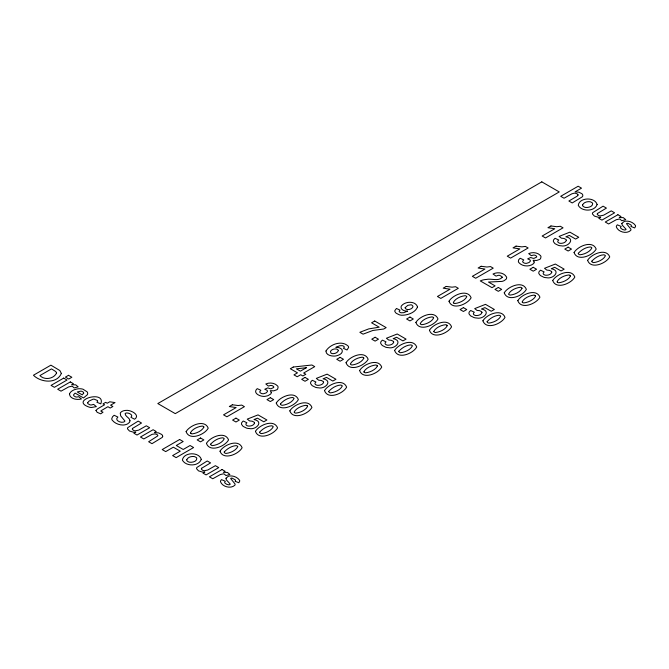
<?xml version="1.0" encoding="UTF-8"?>
<svg xmlns="http://www.w3.org/2000/svg" width="669" height="669" viewBox="0 0 669 669"><rect width="100%" height="100%" fill="white"/><g stroke="black" fill="none" stroke-linecap="round" stroke-linejoin="round"><path stroke-width="1" d="M557.361 282.218L557.954 282.561A2.316 1.338 0 0 0 558.69 282.761C562.989 282.36 568.75 279.751 570.523 275.921M522.456 302.371L523.049 302.714A2.316 1.338 0 0 0 523.785 302.915C528.075 302.513 533.845 299.904 535.618 296.074A2.316 1.338 0 0 0 535.225 295.623M453.649 302.957L454.243 303.3A2.316 1.338 0 0 0 454.979 303.5C459.277 303.099 465.039 300.49 466.811 296.66A2.283 1.313 0 0 0 466.469 296.233L465.875 295.899A2.316 1.338 0 0 0 465.139 295.698C460.849 296.091 455.062 298.709 453.306 302.53A2.316 1.338 0 0 0 453.699 302.982M364.254 372.265L364.839 372.608A2.316 1.338 0 0 0 365.575 372.809C369.873 372.407 375.644 369.798 377.416 365.968M294.469 412.589L295.054 412.932A2.316 1.338 0 0 0 295.79 413.133C300.088 412.731 305.858 410.122 307.631 406.3A2.316 1.338 0 0 0 307.238 405.849M190.757 433.328L191.342 433.671A2.316 1.338 0 0 0 192.078 433.872C196.377 433.47 202.147 430.861 203.92 427.031M570.18 275.494L569.587 275.16A2.316 1.338 0 0 0 568.859 274.959C564.561 275.36 558.774 277.969 557.018 281.791A2.316 1.338 0 0 0 557.419 282.251M535.275 295.648L534.682 295.313A2.316 1.338 0 0 0 533.946 295.113C529.656 295.514 523.869 298.123 522.104 301.953A2.316 1.338 0 0 0 522.506 302.405M446.917 325.259L446.323 324.917A2.316 1.338 0 0 0 445.596 324.716C441.297 325.117 435.511 327.726 433.755 331.556M433.353 317.424L432.768 317.089A2.316 1.338 0 0 0 432.032 316.889C427.734 317.29 421.955 319.899 420.191 323.729A2.3 1.33 0 0 0 420.542 324.147L421.127 324.49A2.316 1.338 0 0 0 421.863 324.691C426.161 324.289 431.931 321.68 433.704 317.85A2.316 1.338 0 0 0 433.311 317.399M363.51 357.714L362.916 357.38A2.316 1.338 0 0 0 362.18 357.179C357.89 357.581 352.103 360.19 350.347 364.02A2.3 1.33 0 0 0 350.69 364.438L351.284 364.781A2.316 1.338 0 0 0 352.019 364.981C356.318 364.58 362.08 361.971 363.852 358.141M307.28 405.874L306.695 405.531A2.316 1.338 0 0 0 305.959 405.33C301.66 405.732 295.882 408.341 294.117 412.171A2.316 1.338 0 0 0 294.519 412.622M363.903 371.847C365.667 368.017 371.454 365.408 375.744 365.006A2.316 1.338 0 0 1 376.48 365.207L377.073 365.55A2.316 1.338 0 0 1 377.375 365.951M190.406 432.91C192.17 429.08 197.949 426.471 202.247 426.069A2.316 1.338 0 0 1 202.983 426.27L203.568 426.613A2.316 1.338 0 0 1 203.869 427.014M522.054 288.247C520.281 292.077 514.52 294.686 510.221 295.079A2.316 1.338 0 0 1 509.485 294.878L508.892 294.544A2.308 1.33 0 0 1 508.549 294.117C510.305 290.296 516.092 287.678 520.39 287.277A2.316 1.338 0 0 1 521.118 287.478L521.711 287.821A2.316 1.338 0 0 1 522.012 288.222M447.26 325.678C445.487 329.508 439.725 332.117 435.427 332.518A2.316 1.338 0 0 1 434.691 332.317L434.097 331.975A2.316 1.338 0 0 1 433.805 331.581M570.13 275.469A2.316 1.338 0 0 1 570.481 275.896M446.867 325.226A2.316 1.338 0 0 1 447.218 325.661M364.304 372.298A2.316 1.338 0 0 1 363.953 371.872M363.459 357.689A2.316 1.338 0 0 1 363.811 358.116M190.807 433.361A2.316 1.338 0 0 1 190.456 432.943M254.504 423.017C253.911 425.4 250.641 426.262 248.416 426.061A3.019 1.739 0 0 1 247.455 425.835L246.493 425.292A3.119 1.798 0 0 1 246.092 424.815L246.016 424.631A3.788 2.183 0 0 1 245.941 424.062A3.571 2.066 0 0 1 246.05 423.678L246.886 422.733L243.207 421.01L241.844 422.49A7.108 4.106 0 0 0 241.517 423.669A7.326 4.223 0 0 0 241.626 424.481L243.106 426.387L246.585 428.118A7.392 4.273 0 0 0 249.278 428.536C256.102 430.226 264.155 421.386 253.969 419.563L257.456 418.158L263.77 421.796L266.898 419.99L258.05 414.889L247.254 419.137L249.579 420.935L252.213 421.194L254.128 422.223A3.228 1.865 0 0 1 254.471 422.808L254.504 423.017M323.57 382.275C322.976 384.658 319.707 385.52 317.482 385.319A3.019 1.739 0 0 1 316.521 385.093L315.559 384.55A3.119 1.798 0 0 1 315.158 384.073L315.082 383.889A3.788 2.183 0 0 1 315.007 383.32A3.571 2.066 0 0 1 315.116 382.936L315.952 381.991L312.272 380.268L310.909 381.748A7.108 4.106 0 0 0 310.583 382.927A7.326 4.223 0 0 0 310.692 383.738L312.172 385.645L315.651 387.376A7.392 4.273 0 0 0 318.335 387.794C325.167 389.483 333.221 380.644 323.035 378.821L326.522 377.416L332.836 381.054L335.963 379.248L327.116 374.147L316.32 378.395L318.645 380.193L321.279 380.452L323.194 381.481A3.228 1.865 0 0 1 323.537 382.066L323.57 382.275M393.673 342.135C393.071 344.51 389.801 345.371 387.577 345.179A3.019 1.739 0 0 1 386.615 344.945L385.653 344.401A3.119 1.798 0 0 1 385.26 343.925L385.177 343.749A3.78 2.183 0 0 1 385.11 343.172A3.571 2.066 0 0 1 385.219 342.787L386.046 341.851L382.367 340.12L381.004 341.608A7.108 4.098 0 0 0 380.678 342.779A7.326 4.231 0 0 0 380.795 343.59L382.275 345.497L385.754 347.228A7.392 4.273 0 0 0 388.438 347.654C395.262 349.335 403.323 340.496 393.129 338.681L396.625 337.268L402.93 340.914L406.066 339.108L397.219 333.998L386.414 338.255L388.739 340.044L391.382 340.304L393.288 341.332A3.228 1.865 0 0 1 393.631 341.926L393.673 342.135M481.964 312.49C481.362 314.865 478.101 315.726 475.868 315.534A3.019 1.739 0 0 1 474.906 315.308L473.945 314.764A3.119 1.798 0 0 1 473.552 314.279L473.468 314.104A3.78 2.183 0 0 1 473.401 313.535A3.571 2.066 0 0 1 473.51 313.142L474.338 312.206L470.658 310.483L469.295 311.963A7.108 4.098 0 0 0 468.969 313.142A7.326 4.231 0 0 0 469.086 313.953L470.566 315.86L474.045 317.583A7.392 4.273 0 0 0 476.729 318.009C483.562 319.698 491.615 310.851 481.421 309.036L484.916 307.631L491.222 311.269L494.358 309.463L485.51 304.353L474.706 308.61L477.03 310.408L479.673 310.667L481.58 311.687A3.228 1.865 0 0 1 481.923 312.281L481.964 312.49M551.774 272.183C551.181 274.558 547.911 275.419 545.687 275.227A3.019 1.739 0 0 1 544.725 274.992L543.763 274.457A3.119 1.798 0 0 1 543.362 273.972L543.287 273.797A3.78 2.183 0 0 1 543.22 273.22A3.571 2.066 0 0 1 543.328 272.835L544.156 271.898L540.477 270.176L539.114 271.656A7.108 4.098 0 0 0 538.788 272.835A7.326 4.231 0 0 0 538.905 273.638L540.385 275.553L543.864 277.275A7.392 4.273 0 0 0 546.548 277.702C553.372 279.391 561.425 270.544 551.239 268.729L554.726 267.316L561.04 270.962L564.168 269.155L555.329 264.046L544.524 268.302L546.849 270.092L549.492 270.36L551.398 271.38A3.228 1.865 0 0 1 551.741 271.974L551.774 272.183M566.35 240.288C565.757 242.663 562.487 243.524 560.262 243.332A3.011 1.739 0 0 1 559.301 243.098L558.339 242.563A3.119 1.798 0 0 1 557.938 242.078L557.862 241.902A3.788 2.183 0 0 1 557.787 241.325A3.571 2.066 0 0 1 557.896 240.94L558.732 240.004L555.053 238.281L553.689 239.761A7.108 4.098 0 0 0 553.363 240.94A7.326 4.223 0 0 0 553.472 241.743L554.952 243.658L558.431 245.381A7.392 4.273 0 0 0 561.115 245.807C567.948 247.497 576.001 238.649 565.815 236.834L569.302 235.421L575.616 239.067L578.744 237.261L569.896 232.151L559.1 236.408L561.425 238.197L564.059 238.465L565.974 239.485A3.228 1.865 0 0 1 566.317 240.079L566.35 240.288M186.751 459.77L186.868 460.548A3.847 2.224 0 0 0 187.387 461.225L188.641 461.945A3.822 2.208 0 0 0 189.82 462.246C192.396 462.563 197.138 461.401 196.795 458.215A3.822 2.208 0 0 0 196.285 457.537L195.022 456.81A3.847 2.224 0 0 0 193.851 456.517C191.25 456.208 187.772 457.17 186.751 459.77M582.599 204.973L582.724 205.743A3.847 2.224 0 0 0 583.243 206.42L584.497 207.147A3.83 2.208 0 0 0 585.668 207.449C588.243 207.766 592.985 206.604 592.65 203.418A3.83 2.208 0 0 0 592.132 202.74L590.878 202.013A3.847 2.224 0 0 0 589.707 201.712C587.098 201.411 583.619 202.364 582.599 204.973M271.254 392.318L271.154 393.18A5.569 3.211 0 0 1 270.669 393.999L268.219 395.555A7.15 4.131 0 0 1 266.162 396.098C261.989 397.679 251.644 393.439 257.222 388.63L260.851 390.27L259.806 391.649A3.437 1.982 0 0 0 259.865 392.218A3.111 1.798 0 0 0 260.191 392.728L261.328 393.431A3.061 1.773 0 0 0 262.256 393.665L262.591 393.707A3.696 2.132 0 0 0 263.686 393.707L266.137 392.912L267.424 391.566A3.529 2.04 0 0 0 267.424 390.972L267.357 390.788A2.935 1.698 0 0 0 266.964 390.278L264.757 389.241L267.851 387.878L270.184 388.714A2.977 1.723 0 0 0 271.162 388.722L273.646 387.518A2.383 1.38 0 0 0 273.755 387.226A2.425 1.397 0 0 0 273.554 386.498L272.45 385.754A2.776 1.597 0 0 0 271.422 385.503A3.077 1.781 0 0 0 270.544 385.478L268.369 386.046L265.81 383.964C269.632 382.308 274.675 382.768 277.576 385.946A6.757 3.897 0 0 1 278.112 387.192L277.677 388.948A5.469 3.161 0 0 1 276.832 389.768L273.755 390.838L270.268 390.679L271.254 392.318M534.146 261.939L534.046 262.808A5.569 3.211 0 0 1 533.569 263.619C529.497 267.098 522.338 266.613 518.818 262.574A7.459 4.307 0 0 1 518.366 261.353L518.701 259.739L520.122 258.251L523.752 259.898L522.698 261.278A3.437 1.982 0 0 0 522.765 261.838A3.111 1.798 0 0 0 523.091 262.348L524.228 263.051A3.061 1.773 0 0 0 525.157 263.293L525.491 263.335A3.696 2.132 0 0 0 526.578 263.327L529.037 262.532L530.325 261.194A3.529 2.04 0 0 0 530.325 260.592L530.258 260.408A2.935 1.698 0 0 0 529.865 259.907L527.657 258.861L530.751 257.506L533.076 258.334A2.977 1.723 0 0 0 534.063 258.343L536.546 257.139A2.383 1.38 0 0 0 536.655 256.846A2.425 1.397 0 0 0 536.454 256.118L535.351 255.374A2.776 1.597 0 0 0 534.322 255.123A3.077 1.781 0 0 0 533.436 255.098L531.261 255.667L528.702 253.584C532.532 251.929 537.567 252.397 540.468 255.566A6.749 3.897 0 0 1 541.004 256.812L540.577 258.569A5.469 3.161 0 0 1 539.724 259.396L536.655 260.467L533.168 260.3L534.146 261.939M129.995 420.734L129.527 422.315L127.737 423.803A7.167 4.139 0 0 1 126.073 424.522A7.56 4.365 0 0 1 123.021 425.032C118.957 425.032 114.591 423.301 112.108 420.015A7.518 4.34 0 0 1 111.782 418.585L112.593 416.687L114.14 415.265L117.903 417.055C114.123 419.956 120.278 422.975 123.079 422.172A2.743 1.581 0 0 0 123.673 422.014A2.843 1.647 0 0 0 124.476 421.587L124.585 421.495A2.158 1.246 0 0 0 124.886 420.96L120.688 415.875L120.253 413.183A6.138 3.546 0 0 1 121.072 412.104A6.824 3.939 0 0 1 121.967 411.468A6.247 3.604 0 0 1 123.447 410.833A6.648 3.838 0 0 1 126.19 410.39C130.472 409.763 140.825 414.964 134.611 419.254L130.94 417.305C133.884 414.939 128.657 412.723 126.541 412.974A1.706 0.987 0 0 0 125.939 413.116L125.438 413.367A1.773 1.029 0 0 0 125.136 413.685C125.162 416.595 129.736 417.69 129.995 420.734M578.116 194.947L577.13 196.201L568.876 201.018L572.221 202.95L582.273 196.828A5.586 3.228 0 0 0 582.808 195.892L582.716 194.838A6.406 3.696 0 0 0 581.846 193.701L578.986 192.237L575.089 191.861L581.503 188.156L578.158 186.225L560.706 196.301L564.051 198.233L571.861 193.818L574.203 193.174A3.061 1.764 0 0 1 575.281 193.207L577.171 193.834L578.116 194.947M338.305 350.631C337.611 352.806 334.667 353.817 332.51 353.642A2.634 1.522 0 0 1 331.673 353.433A3.027 1.748 0 0 1 330.963 353.056C328.83 350.523 333.856 348.474 336.03 348.959A2.827 1.631 0 0 1 336.9 349.176L337.845 349.72A2.818 1.631 0 0 1 338.221 350.238L338.305 350.631M405.171 307.606L405.238 308.208A2.818 1.631 0 0 0 405.615 308.727L406.56 309.27A2.793 1.614 0 0 0 407.429 309.488C409.863 310.282 415.516 306.904 411.786 304.997A2.601 1.505 0 0 0 410.95 304.796L407.797 305.365L405.171 307.606M325.954 351.016C325.828 354.871 330.804 356.109 333.898 356.1A7.418 4.282 0 0 0 336.223 355.866C338.882 355.298 343.297 353.449 342.16 350.029A6.422 3.713 0 0 0 341.315 348.934L339.417 347.838A5.268 3.044 0 0 0 337.745 347.428L335.821 347.353L339.768 345.756L342.235 345.656A2.852 1.647 0 0 1 343.172 345.94L344.058 346.567A2.333 1.346 0 0 1 344.276 347.102A2.258 1.305 0 0 1 344.226 347.395L343.414 348.315L347.01 349.979L348.599 347.504A6.222 3.596 0 0 0 348.189 346.141C341.784 339.952 330.06 344.251 325.954 351.016M417.548 306.887C415.382 312.615 407.689 315.25 401.893 315.25A7.752 4.474 0 0 1 399.318 314.79L396.132 313.217L394.886 311.62A5.72 3.303 0 0 1 394.852 310.592L396.449 308.468L400.045 310.132L399.242 311.043A2.283 1.313 0 0 0 399.334 311.746L400.313 312.507A2.768 1.597 0 0 0 401.241 312.783L403.7 312.682L407.647 311.093L405.715 311.01A5.411 3.128 0 0 1 404.026 310.583L403.507 310.366A6.949 4.014 0 0 1 402.128 309.488A6.364 3.68 0 0 1 401.291 308.401L401.057 307.146A7.392 4.265 0 0 1 401.475 305.85C405.105 301.209 415.424 300.624 417.548 306.887M56.597 373.001C53.821 378.888 44.606 380.51 39.914 375.577L51.48 368.903L55.786 371.579L56.597 373.001M87.698 402.671L87.706 403.139A3.32 1.915 0 0 0 88.049 403.792L90.064 404.862A2.86 1.647 0 0 0 90.616 404.946A2.617 1.514 0 0 0 91.502 404.946L93.627 404.385L96.353 406.601L91.62 407.463A6.59 3.805 0 0 1 89.671 407.279C68.363 400.455 106.229 389.366 100.802 403.842L96.913 402.278L97.632 401.3A2.668 1.539 0 0 0 97.641 400.982A2.776 1.606 0 0 0 97.457 400.522L94.153 399.15A3.27 1.882 0 0 0 92.924 399.259L89.128 401.024L87.698 402.671M201.269 459.352C198.802 466.577 185.932 466.669 182.403 460.155C183.365 452.077 199.145 451.575 201.269 459.352M597.124 204.547C594.649 211.772 581.779 211.872 578.259 205.35C579.22 197.28 594.992 196.77 597.124 204.547M162.692 436.221L162.659 436.539A5.143 2.969 0 0 1 162.182 437.451L151.988 443.672L148.643 441.741L157.784 435.895A2.525 1.455 0 0 0 157.483 434.967L157.248 434.758A3.972 2.291 0 0 0 156.487 434.332A3.738 2.158 0 0 0 154.907 433.93L152.106 434.323L143.81 438.948L140.465 437.016L153.109 429.724L156.212 431.513L154.355 432.584L158.603 432.91L161.622 434.424A6.631 3.83 0 0 1 162.508 435.527L162.692 436.221M186.099 431.614C189.327 441.063 204.681 434.775 208.226 428.16C204.722 418.97 189.871 425.216 186.099 431.614M206.437 443.355C209.665 452.804 225.018 446.516 228.564 439.901C225.06 430.711 210.208 436.957 206.437 443.355M220.001 451.182C223.229 460.64 238.582 454.343 242.128 447.728C238.616 438.538 223.764 444.793 220.001 451.182M255.441 431.338C258.669 440.787 274.022 434.499 277.568 427.884C274.056 418.694 259.204 424.94 255.441 431.338M276.255 403.047C279.483 412.497 294.837 406.2 298.382 399.594C294.878 390.403 280.018 396.65 276.255 403.047M289.819 410.875C293.039 420.324 308.392 414.036 311.946 407.421C308.434 398.231 293.582 404.486 289.819 410.875M324.507 390.596C327.735 400.045 343.088 393.757 346.634 387.142C343.122 377.952 328.27 384.198 324.507 390.596M346.04 362.723C349.268 372.173 364.622 365.876 368.167 359.27C364.664 350.079 349.803 356.326 346.04 362.723M359.604 370.551C362.824 380 378.186 373.703 381.731 367.097C378.219 357.907 363.367 364.153 359.604 370.551M394.601 350.447C397.829 359.905 413.183 353.608 416.728 346.994C413.225 337.803 398.373 344.058 394.601 350.447M415.884 322.433C419.112 331.883 434.465 325.586 438.011 318.979C434.507 309.789 419.655 316.036 415.884 322.433M429.448 330.26C432.676 339.71 448.029 333.413 451.575 326.807C448.071 317.616 433.219 323.863 429.448 330.26M448.999 301.234C452.227 310.692 467.581 304.395 471.127 297.78C467.623 288.598 452.762 294.845 448.999 301.234M482.893 320.811C486.12 330.26 501.474 323.963 505.02 317.357C501.516 308.166 486.664 314.413 482.893 320.811M504.242 292.821C507.47 302.279 522.824 295.982 526.369 289.368C522.865 280.186 508.014 286.432 504.242 292.821M517.806 300.657C521.034 310.107 536.387 303.81 539.933 297.203C536.421 288.013 521.569 294.26 517.806 300.657M552.711 280.503C555.939 289.953 571.293 283.656 574.838 277.05C571.334 267.859 556.483 274.106 552.711 280.503M574.061 252.514C577.288 261.972 592.642 255.675 596.188 249.06C592.675 239.87 577.824 246.125 574.061 252.514M587.616 260.35C590.844 269.799 606.198 263.502 609.743 256.888C606.239 247.706 591.388 253.952 587.616 260.35M61.356 373.436C56.773 384.223 40.65 382.543 33.45 375.234L50.903 365.157L59.842 370.534L61.356 373.436M95.968 410.406L97.156 412.321L100.718 413.827L103.026 412.163L101.094 411.368A1.213 0.702 0 0 1 100.944 411.042A1.012 0.585 0 0 1 101.086 410.733L107.918 406.71L110.209 408.031L112.877 406.493L110.586 405.171L115.051 402.596L109.741 401.785L107.232 403.231L105.694 402.345L103.026 403.892L104.565 404.778L97.599 408.826L95.968 410.406M83.684 393.138L82.228 394.852L77.228 391.959L80.824 391.131A3.153 1.823 0 0 1 81.827 391.323L83.148 392.009A3.136 1.806 0 0 1 83.566 392.544L83.684 393.138M210.676 444.149L210.743 444.651A2.308 1.33 0 0 0 211.086 445.069L211.68 445.412A2.316 1.338 0 0 0 212.416 445.613C216.714 445.211 222.476 442.602 224.249 438.772A2.283 1.313 0 0 0 223.906 438.354L223.312 438.011A2.316 1.338 0 0 0 222.585 437.81C218.127 438.053 213.562 440.913 210.676 444.149M224.24 451.976L224.299 452.478A2.308 1.33 0 0 0 224.65 452.905L225.244 453.239A2.316 1.338 0 0 0 225.98 453.44C230.27 453.047 236.04 450.438 237.813 446.608A2.283 1.313 0 0 0 237.47 446.181L236.876 445.838A2.316 1.338 0 0 0 236.14 445.638C231.683 445.889 227.126 448.74 224.24 451.976M259.681 432.132L259.739 432.634A2.308 1.33 0 0 0 260.09 433.052L260.684 433.395A2.316 1.338 0 0 0 261.42 433.596C265.71 433.194 271.48 430.585 273.253 426.755A2.283 1.313 0 0 0 272.91 426.337L272.316 425.994A2.316 1.338 0 0 0 271.581 425.793C267.123 426.036 262.566 428.896 259.681 432.132M280.495 403.833L280.562 404.344A2.3 1.33 0 0 0 280.905 404.762L281.498 405.105A2.316 1.338 0 0 0 282.234 405.305C286.524 404.904 292.294 402.295 294.067 398.465A2.283 1.313 0 0 0 293.724 398.047L293.131 397.704A2.316 1.338 0 0 0 292.395 397.503C287.938 397.746 283.38 400.606 280.495 403.833M328.747 391.39L328.805 391.892A2.3 1.33 0 0 0 329.156 392.31L329.75 392.653A2.316 1.338 0 0 0 330.486 392.854C334.776 392.452 340.546 389.843 342.319 386.013A2.283 1.313 0 0 0 341.976 385.595L341.382 385.252A2.316 1.338 0 0 0 340.646 385.051C336.189 385.294 331.632 388.154 328.747 391.39M398.841 351.242L398.908 351.743A2.3 1.33 0 0 0 399.251 352.17L399.845 352.504A2.316 1.338 0 0 0 400.58 352.705C404.879 352.312 410.649 349.703 412.413 345.873A2.283 1.313 0 0 0 412.071 345.447L411.485 345.104A2.316 1.338 0 0 0 410.749 344.903C406.292 345.154 401.726 348.005 398.841 351.242M487.132 321.597L487.199 322.107A2.308 1.33 0 0 0 487.55 322.525L488.136 322.868A2.316 1.338 0 0 0 488.872 323.068C493.17 322.667 498.94 320.058 500.713 316.228A2.283 1.313 0 0 0 500.362 315.81L499.776 315.467A2.316 1.338 0 0 0 499.041 315.266C494.583 315.509 490.017 318.36 487.132 321.597M578.3 253.308L578.359 253.81A2.3 1.33 0 0 0 578.71 254.237L579.304 254.571A2.316 1.338 0 0 0 580.04 254.772C584.33 254.379 590.1 251.77 591.873 247.94A2.283 1.313 0 0 0 591.53 247.513L590.936 247.17A2.316 1.338 0 0 0 590.2 246.97C585.743 247.221 581.185 250.072 578.3 253.308M591.856 261.136L591.923 261.638A2.3 1.33 0 0 0 592.274 262.064L592.859 262.407A2.316 1.338 0 0 0 593.595 262.608C597.894 262.206 603.664 259.597 605.437 255.767A2.283 1.321 0 0 0 605.085 255.341L604.5 255.006A2.316 1.338 0 0 0 603.764 254.805C599.307 255.048 594.749 257.899 591.856 261.136M69.451 393.865C69.718 399.084 77.345 400.213 81.434 398.941L78.658 396.692L76.968 397.026A2.525 1.455 0 0 1 76.224 397.001A2.659 1.539 0 0 1 75.547 396.859L74.016 395.973A3.445 1.99 0 0 1 73.665 395.362A3.897 2.25 0 0 1 73.649 394.685L75.12 393.113L83.5 397.946L87.305 394.769A7.317 4.223 0 0 0 87.664 393.255A7.292 4.215 0 0 0 87.121 391.833L83.048 389.233A7.334 4.231 0 0 0 80.782 388.789A8.179 4.725 0 0 0 78.273 388.781C74.911 389.216 70.947 390.587 69.451 393.865M225.997 478.226L226.381 479.899L230.211 484.063A1.187 0.686 0 0 1 230.052 484.389L229.367 484.757A1.43 0.828 0 0 1 228.857 484.833L226.691 484.306L224.868 482.959A2.868 1.656 0 0 1 224.7 482.458A3.011 1.739 0 0 1 224.742 482.123L225.336 481.27L221.472 479.623L220.72 480.626A6.64 3.83 0 0 0 220.477 481.68C222.242 486.739 230.696 489.114 234.786 485.276A3.972 2.291 0 0 0 235.078 484.481A4.089 2.358 0 0 0 234.995 483.913L230.663 478.536A0.945 0.544 0 0 1 230.83 478.352A1.146 0.661 0 0 1 231.131 478.193A1.045 0.602 0 0 1 231.516 478.118L231.666 478.109A1.472 0.853 0 0 1 232.21 478.168L235.312 479.882A2.5 1.438 0 0 1 235.488 480.3A2.592 1.497 0 0 1 235.446 480.718L235.087 481.262L238.825 482.742L239.678 481.212A5.645 3.261 0 0 0 239.594 480.3C237.503 477.265 233.406 475.559 229.735 475.977A4.733 2.735 0 0 0 228.246 476.345L225.997 478.226M621.844 223.421L622.229 225.102L626.059 229.266A1.187 0.686 0 0 1 625.9 229.592L625.214 229.952A1.43 0.828 0 0 1 624.704 230.036L622.546 229.509L620.715 228.162A2.868 1.656 0 0 1 620.556 227.652A3.011 1.739 0 0 1 620.589 227.318L621.192 226.465L617.32 224.826L616.575 225.829A6.64 3.83 0 0 0 616.325 226.875C618.089 231.942 626.552 234.317 630.633 230.471A3.972 2.291 0 0 0 630.926 229.676A4.089 2.358 0 0 0 630.842 229.107L626.519 223.739A0.945 0.544 0 0 1 626.677 223.555A1.146 0.661 0 0 1 626.987 223.396A1.045 0.602 0 0 1 627.371 223.321L627.514 223.312A1.472 0.853 0 0 1 628.066 223.362L631.16 225.085A2.5 1.438 0 0 1 631.335 225.503A2.601 1.497 0 0 1 631.302 225.913L630.942 226.457L634.68 227.945L635.533 226.415A5.645 3.261 0 0 0 635.441 225.495C633.359 222.459 629.253 220.762 625.582 221.171A4.733 2.735 0 0 0 624.093 221.539L621.844 223.421M502.168 277.392C498.397 281.666 491.079 278.187 486.196 279.483A11.917 6.882 0 0 0 482.366 280.127L480.267 280.905L491.999 287.67L495.102 285.88L488.462 282.042L502.001 281.406A8.438 4.875 0 0 0 504.058 280.679L505.915 279.399A6.222 3.588 0 0 0 506.558 278.304A6.991 4.031 0 0 0 506.592 277.091C504.133 272.534 497.368 271.748 493.02 273.997L496.022 276.113L498.188 275.369A2.617 1.514 0 0 1 499.141 275.319A2.81 1.622 0 0 1 499.743 275.394L502.043 276.707A2.668 1.539 0 0 1 502.168 277.392M132.613 428.369L132.445 428.603A2.484 1.438 0 0 0 132.378 429.431L133.666 430.451A3.671 2.116 0 0 0 135.23 430.844L138.709 430.125L146.319 425.802L149.664 427.734L137.02 435.034L133.909 433.236L135.807 432.149A6.799 3.93 0 0 1 133.248 432.141L129.435 430.987L127.545 428.896A4.591 2.651 0 0 1 127.821 427.591L138.165 421.094L141.51 423.025L132.613 428.369M201.678 468.25L201.511 468.476A2.484 1.438 0 0 0 201.444 469.304L202.732 470.324A3.671 2.116 0 0 0 204.296 470.717L207.783 469.998L215.385 465.674L218.73 467.606L206.085 474.906L202.983 473.117L204.873 472.021A6.799 3.93 0 0 1 202.314 472.021L198.501 470.859L196.611 468.768A4.591 2.651 0 0 1 196.887 467.464L207.231 460.966L210.576 462.898L201.678 468.25M597.534 213.444L597.358 213.679A2.484 1.438 0 0 0 597.3 214.506L598.588 215.527A3.663 2.116 0 0 0 600.143 215.92L603.63 215.192L611.24 210.877L614.585 212.809L601.941 220.109L598.83 218.311L600.72 217.224A6.799 3.93 0 0 1 598.17 217.216L594.356 216.062L592.466 213.963A4.591 2.651 0 0 1 592.734 212.667L603.078 206.169L606.423 208.101L597.534 213.444M63.689 378.094L51.045 385.394L54.39 387.326L67.034 380.025L63.689 378.094M68.497 375.317L65.403 377.107L68.748 379.039L71.851 377.249L68.497 375.317M70.32 381.924L57.676 389.224L61.021 391.156L68.681 386.916L71.616 386.256A2.442 1.413 0 0 1 72.444 386.398L74.217 387.945L78.173 386.858L75.731 384.834L71.633 384.759L73.431 383.722L70.32 381.924M541.806 181.859L157.817 403.558L175.27 413.634L559.259 191.936L541.806 181.859M293.256 367.038L290.329 368.728L297.471 372.85L293.959 374.874L297.195 376.747L300.707 374.724L302.873 375.97L305.817 374.272L303.651 373.026L314.723 366.629L311.913 365.006L293.256 367.038M374.715 321.003L371.604 322.801L379.214 327.191L368.719 328.897L359.847 332.301L363.066 334.166L372.867 330.469L383.73 329.014L386.155 327.609L374.715 321.003M232.335 404.778L229.3 406.535L236.157 407.563L223.546 414.847L226.891 416.779L244.419 406.66L241.701 405.088L238.139 405.531L232.335 404.778M179.643 439.491L162.191 449.568L165.711 451.6L173.346 447.193L180.254 451.182L172.619 455.589L176.139 457.621L193.6 447.544L190.071 445.512L183.206 449.476L176.298 445.487L183.164 441.523L179.643 439.491M446.231 286.424L443.196 288.172L450.053 289.209L437.442 296.484L440.787 298.416L458.315 288.297L455.597 286.733L452.035 287.177L446.231 286.424M481.136 266.27L478.101 268.018L484.958 269.055L472.356 276.33L475.701 278.262L493.22 268.144L490.511 266.58L486.94 267.023L481.136 266.27M516.05 246.117L513.014 247.864L519.872 248.893L507.261 256.177L510.606 258.109L528.134 247.99L525.416 246.426L521.845 246.869L516.05 246.117M550.955 225.963L547.919 227.711L554.777 228.739L542.166 236.023L545.511 237.955L563.039 227.836L560.329 226.273L556.759 226.716L550.955 225.963M306.377 367.707L300.414 371.153L296.4 368.836L306.377 367.707M305.022 377.4L301.677 379.331L305.022 381.263L308.367 379.331L305.022 377.4M340.12 357.355L336.775 359.286L340.12 361.218L343.465 359.286L340.12 357.355M200.516 437.986L197.171 439.918L200.516 441.849L203.861 439.918L200.516 437.986M270.335 397.679L266.99 399.61L270.335 401.542L273.68 399.61L270.335 397.679M375.117 337.251L371.772 339.183L375.117 341.115L378.462 339.183L375.117 337.251M409.963 317.064L406.618 318.996L409.963 320.928L413.308 318.996L409.963 317.064M235.956 418.142L232.611 420.073L235.956 422.005L239.301 420.073L235.956 418.142M617.905 214.724L605.261 222.024L608.606 223.956L616.266 219.716L619.193 219.056A2.442 1.405 0 0 1 620.029 219.198L621.794 220.737L625.749 219.658L623.307 217.634L619.21 217.559L621.008 216.522L617.905 214.724M463.408 307.615L460.063 309.546L463.408 311.478L466.753 309.546L463.408 307.615M498.321 287.461L494.976 289.393L498.321 291.324L501.666 289.393L498.321 287.461M533.226 267.307L529.881 269.239L533.226 271.171L536.571 269.239L533.226 267.307M568.14 247.154L564.787 249.085L568.14 251.017L571.485 249.085L568.14 247.154M222.049 469.529L209.405 476.83L212.75 478.761L220.41 474.522L223.346 473.853A2.442 1.405 0 0 1 224.174 473.995L225.946 475.542L229.902 474.455L227.46 472.431L223.362 472.356L225.16 471.319L222.049 469.529"/></g></svg>
